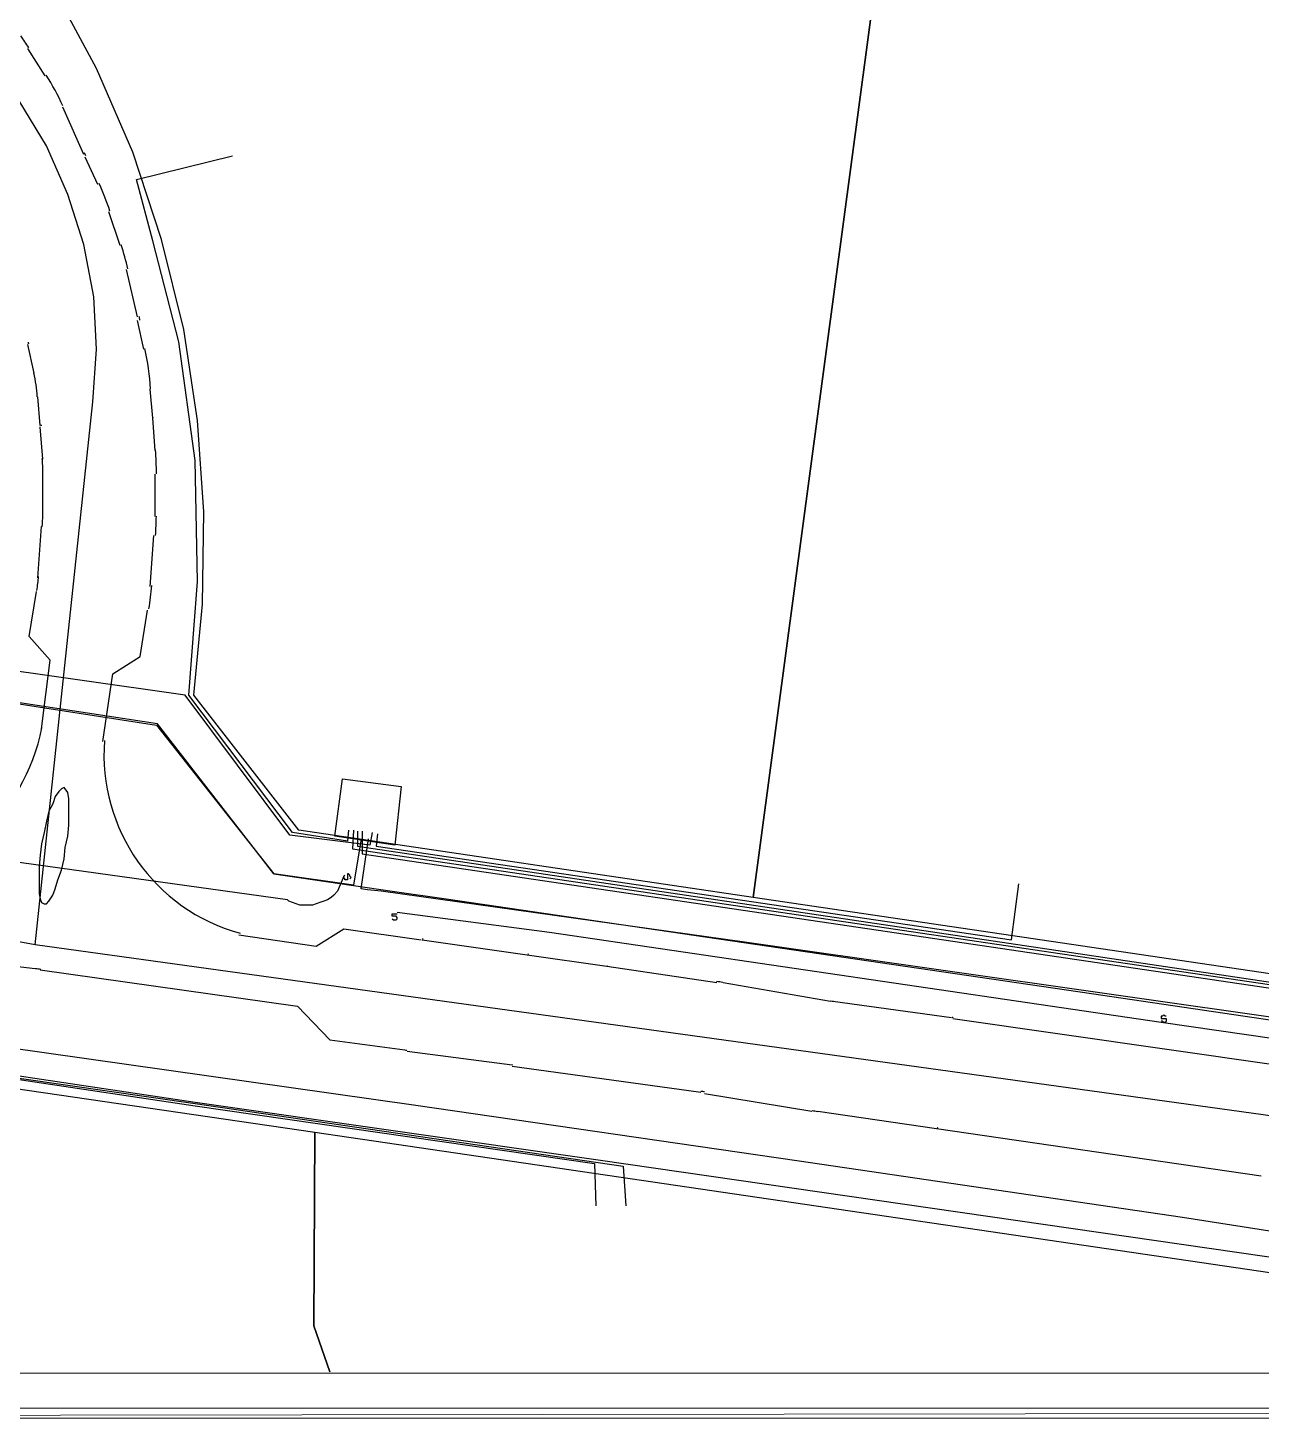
# Model space of a CAD drawing. Header units: inches. Extents: x 5 to 844, y 8 to 596.
# Drawn here: x 225.4 to 352.4, y 8.1 to 151.3 of the extents above; entities that cross this region are included whole.
import ezdxf

# ---------------------------------------------------------------- set-up
doc = ezdxf.new("R2010")
doc.units = ezdxf.units.IN
doc.header["$MEASUREMENT"] = 0
doc.layers.add('PDF_Geometry', color=7, linetype='Continuous', true_color=0x989898)

msp = doc.modelspace()

# ---------------------------------------------------------------- linework, layer by layer
at = {"layer": 'PDF_Geometry', "color": 3, "lineweight": 25}
for points in [[(262.93, 62.37), (268.46, 61.6), (334.93, 51.83), (355.88, 48.74), (359.74, 47.97), (376.84, 60.7), (377.48, 64.68), (408.85, 277.07), (409.49, 281.96), (398.05, 297.39), (393.81, 298.03), (395.61, 315), (400.24, 314.48), (415.92, 326.06), (437.65, 474.55), (441.25, 499.49), (428.52, 514.79), (423.25, 515.05), (424.54, 537.16), (433.15, 536.9), (448.71, 549.89), (454.88, 591.67)], [(390.08, 293.14), (390.72, 298.16), (397.92, 297.13), (409.24, 281.83), (404.61, 250.07), (390.08, 152.49), (376.71, 60.83), (359.74, 48.23), (356.27, 49), (299.44, 57.1), (261.77, 62.37), (260.36, 62.5), (259.72, 62.63), (260.49, 67.77)], [(115.47, 60.18), (117.14, 60.57), (125.11, 63.01), (137.96, 66.23), (150.95, 68.67), (164.19, 70.21), (177.43, 71.11), (190.8, 71.24), (205.98, 70.34), (221.15, 82.17), (238.63, 79.47), (250.72, 64.17), (262.93, 62.37)], [(259.72, 67.77), (258.94, 63.01), (250.72, 64.17), (238.76, 79.6), (221.15, 82.3), (205.85, 70.47), (190.8, 71.37), (177.43, 71.24), (164.19, 70.34), (150.95, 68.8), (137.96, 66.35), (124.98, 63.14), (121.25, 61.98), (122.28, 59.03), (121.64, 58.9)], [(138.61, 12.87), (133.72, 27.4), (143.49, 45.01), (153.39, 46.81), (160.46, 47.84), (170.88, 48.87), (178.98, 49.38), (188.36, 49.51), (196.46, 49.25), (223.2, 46.3), (265.12, 40.38), (304.84, 34.6), (344.31, 28.81), (353.31, 27.4), (362.18, 26.37), (373.37, 12.87)]]:
    msp.add_lwpolyline(points, dxfattribs=at)
at = {"layer": 'PDF_Geometry', "color": 1, "lineweight": 25}
for points in [[(414.25, 275.79), (401.65, 185.79), (387.89, 95.28), (381.6, 54.14), (380.82, 52.73), (379.8, 51.44), (378.77, 50.15), (377.61, 49), (376.32, 48.1), (374.91, 47.2), (373.37, 46.55), (371.82, 45.91), (370.28, 45.53), (368.61, 45.4), (366.94, 45.4), (365.4, 45.53), (365.14, 45.53), (342.13, 48.87), (279.13, 58.13), (263.44, 60.18)], [(257.02, 68.03), (257.79, 73.94), (263.83, 73.17), (263.19, 67.13), (257.02, 68.03)], [(257.92, 63.91), (257.27, 62.37), (256.89, 61.98), (256.63, 61.73), (256.24, 61.47), (255.86, 61.34), (255.47, 61.21), (255.09, 61.08), (254.7, 60.95), (254.19, 60.95), (253.8, 60.95), (253.42, 60.95), (253.03, 61.08), (252.64, 61.21), (252.26, 61.34), (252.13, 61.47), (220.76, 65.84)]]:
    msp.add_lwpolyline(points, dxfattribs=at)
at = {"layer": 'PDF_Geometry', "color": 7, "lineweight": 25}
for points in [[(274.63, 157.38), (312.68, 155.96), (300.08, 61.73), (253.29, 68.67), (242.49, 82.55), (243.39, 91.94), (243.52, 101.45), (242.87, 110.84), (241.46, 120.22), (239.15, 129.48), (236.19, 138.48), (232.46, 147.09), (227.96, 155.45), (225.65, 159.18), (274.63, 157.38)], [(328.37, 155.32), (385.45, 153.14), (372.34, 63.53), (358.45, 53.11), (300.08, 61.73), (312.68, 155.96), (328.37, 155.32)], [(226.16, 56.84), (226.16, 56.84), (232.07, 112.77), (232.46, 118.17), (232.2, 123.57), (231.17, 128.96), (229.5, 134.11), (227.32, 139.12), (224.49, 143.75)], [(369.25, 37.04), (226.16, 56.84), (214.85, 58.9), (203.53, 60.44), (192.09, 61.21), (180.65, 61.21), (169.21, 60.7), (157.89, 59.41), (146.58, 57.48), (135.39, 54.91), (124.34, 51.7), (113.67, 47.84), (92.58, 37.17), (71.88, 25.98), (51.44, 14.16), (49.38, 12.87)], [(142.85, 12.87), (138.09, 27.01), (146.06, 41.41), (153.01, 42.7), (159.95, 43.73), (166.89, 44.5), (173.96, 45.14), (181.03, 45.4), (188.1, 45.53), (195.05, 45.27), (202.12, 44.88), (209.19, 44.11), (216.13, 43.21), (254.96, 37.56), (254.83, 17.63), (256.5, 12.87), (254.83, 17.63), (254.96, 37.56), (358.2, 22.38), (366.3, 12.87)]]:
    msp.add_lwpolyline(points, dxfattribs=at)
at = {"layer": 'PDF_Geometry', "lineweight": 0}
for points in [[(274.63, 157.38), (225.65, 159.18), (227.96, 155.45), (232.46, 147.09), (236.19, 138.48), (239.15, 129.48), (241.46, 120.22), (242.87, 110.84), (243.52, 101.45), (243.39, 91.94), (242.49, 82.55), (253.29, 68.67), (300.08, 61.73), (312.68, 155.96), (274.63, 157.38)], [(328.37, 155.32), (312.68, 155.96), (300.08, 61.73), (358.45, 53.11), (372.34, 63.53), (385.45, 153.14), (328.37, 155.32)], [(256.5, 12.87), (254.83, 17.63), (254.96, 37.56), (216.13, 43.21), (209.19, 44.11), (202.12, 44.88), (195.05, 45.27), (188.1, 45.53), (181.03, 45.4), (173.96, 45.14), (166.89, 44.5), (159.95, 43.73), (153.01, 42.7), (146.06, 41.41), (138.09, 27.01), (142.85, 12.87)], [(366.3, 12.87), (358.2, 22.38), (254.96, 37.56), (254.83, 17.63), (256.5, 12.87)]]:
    msp.add_lwpolyline(points, dxfattribs=at)
at = {"layer": 'PDF_Geometry', "lineweight": 25}
for points in [[(227.19, 146.32), (227.19, 146.32), (225.39, 149.15)], [(231.17, 138.22), (228.99, 143.11)], [(232.59, 135.14), (232.59, 135.14), (231.3, 137.96)], [(234.9, 128.84), (234.9, 128.84), (233.75, 132.31)], [(236.7, 121.51), (235.55, 126.39)], [(237.35, 118.17), (236.7, 121.12)], [(226.03, 115.72), (225.39, 118.68)], [(226.67, 110.32), (226.42, 113.28)], [(238.25, 111.09), (237.99, 114.05)], [(238.5, 107.75), (238.5, 107.75), (238.25, 111.09)], [(226.93, 106.85), (226.93, 106.85), (226.67, 110.19)], [(226.93, 101.07), (226.93, 105.44)], [(238.5, 100.94), (238.5, 105.31)], [(226.42, 94.64), (226.8, 99.91)], [(237.99, 93.74), (238.37, 99.01)], [(225.52, 88.6), (226.29, 93.22)], [(236.96, 86.54), (237.73, 91.3)], [(226.8, 79.08), (227.7, 86.15), (225.52, 88.6)], [(233.1, 77.8), (234.13, 84.74), (236.96, 86.54)], [(229.12, 73.04), (228.86, 72.91), (228.6, 72.65), (228.22, 72.14), (227.96, 71.37), (227.57, 70.6), (227.32, 69.57), (227.06, 68.41), (226.8, 67.25), (226.67, 66.1), (226.55, 64.94), (226.55, 63.91), (226.55, 62.88), (226.55, 62.11), (226.67, 61.6), (226.8, 61.21), (227.06, 61.08), (227.32, 61.08), (227.57, 61.34), (227.96, 61.98), (228.22, 62.63), (228.47, 63.53), (228.86, 64.55), (229.12, 65.71), (229.25, 66.87), (229.5, 68.03), (229.63, 69.18), (229.63, 70.21), (229.63, 71.11), (229.63, 71.88), (229.5, 72.52), (229.25, 72.91), (229.12, 73.04)], [(196.33, 55.04), (198.65, 57.61), (226.16, 54.4)], [(247.12, 57.87), (255.09, 56.71), (257.92, 58.51)], [(257.92, 58.51), (265.89, 57.35)], [(266.02, 57.35), (276.81, 55.81)], [(276.81, 55.81), (285.04, 54.65)], [(285.04, 54.65), (296.36, 52.98)], [(226.67, 54.27), (253.16, 50.54), (256.5, 47.07)], [(297, 52.98), (308.06, 51.05)], [(308.31, 51.05), (320.53, 49.38)], [(320.66, 49.25), (320.66, 49.25), (353.95, 44.5)], [(256.5, 47.07), (264.22, 46.04)], [(264.47, 45.91), (275.27, 44.5)], [(275.27, 44.37), (283.5, 43.21)], [(283.5, 43.21), (294.69, 41.67)], [(295.07, 41.54), (306.13, 39.74)], [(306.77, 39.74), (318.98, 37.94)], [(318.98, 37.94), (352.41, 33.06)]]:
    msp.add_lwpolyline(points, dxfattribs=at)
at = {"layer": 'PDF_Geometry', "color": 6, "lineweight": 25}
for points in [[(258.43, 68.67), (258.3, 67.51), (252.64, 68.41), (241.97, 82.55), (242.87, 94.25), (242.62, 106.72), (240.95, 118.94), (238.25, 129.35), (236.57, 135.65), (246.47, 138.09)], [(259.84, 68.54), (259.84, 66.23), (358.97, 51.57), (373.75, 62.63), (378.9, 98.24), (374.52, 99.01)], [(258.94, 68.67), (258.82, 66.74), (358.84, 51.95), (373.5, 62.75), (378.64, 97.98), (374.4, 98.62)], [(259.33, 68.54), (259.33, 67), (358.71, 52.21), (373.24, 63.01), (378.25, 97.72), (374.4, 98.37)], [(260.87, 68.41), (260.62, 67.13), (252.39, 68.15), (241.59, 82.55), (219.86, 85.64), (211.76, 79.21)], [(261.39, 68.28), (261.26, 67), (326.7, 57.35), (327.47, 63.14)], [(141.18, 12.87), (136.42, 27.01), (145.04, 42.7), (156.22, 44.63), (163.93, 45.53), (170.36, 46.04), (181.55, 46.55), (193.5, 46.55), (204.3, 45.91), (214.59, 44.75), (224.75, 43.34), (242.62, 40.64), (284.14, 34.73), (358.71, 23.93), (367.71, 12.87)], [(141.31, 12.87), (136.68, 26.88), (145.16, 42.57), (156.22, 44.5), (163.93, 45.4), (170.36, 45.78), (181.55, 46.3), (193.38, 46.3), (204.3, 45.78), (214.46, 44.63), (224.75, 43.08), (242.62, 40.51), (286.71, 34.08), (286.97, 29.97)], [(141.56, 12.87), (136.94, 26.88), (145.29, 42.31), (156.22, 44.24), (163.93, 45.14), (170.36, 45.65), (181.55, 46.17), (193.38, 46.17), (204.3, 45.53), (214.46, 44.37), (224.75, 42.96), (242.62, 40.26), (283.76, 34.34), (283.89, 29.97)]]:
    msp.add_lwpolyline(points, dxfattribs=at)
at = {"layer": 'PDF_Geometry', "color": 5, "lineweight": 25}
for points in [[(258.56, 63.65), (258.69, 63.78), (258.56, 63.91), (258.56, 64.04), (258.43, 64.17), (258.3, 64.17), (258.3, 64.04), (258.3, 63.91), (258.3, 63.78), (258.3, 63.65), (258.3, 63.53), (258.17, 63.53), (258.04, 63.53), (258.04, 63.65), (257.92, 63.78), (257.92, 63.91), (258.04, 64.04)], [(262.93, 59.54), (263.06, 59.41), (263.19, 59.41), (263.32, 59.41), (263.44, 59.54), (263.44, 59.67), (263.32, 59.8), (263.06, 59.8), (262.93, 59.8), (262.93, 59.93), (262.93, 60.05), (263.06, 60.05), (263.19, 60.05), (263.32, 60.05), (263.44, 60.05)], [(342.64, 49.51), (342.51, 49.51), (342.38, 49.64), (342.25, 49.51), (342.13, 49.51), (342.13, 49.38), (342.13, 49.25), (342.25, 49.25), (342.51, 49.25), (342.64, 49.25), (342.64, 49.13), (342.64, 49), (342.51, 48.87), (342.38, 48.87), (342.25, 49), (342.13, 49)]]:
    msp.add_lwpolyline(points, dxfattribs=at)
at = {"layer": 'PDF_Geometry', "color": 7, "lineweight": 0}
for points in [[(10.56, 12.74), (700.73, 12.74)], [(6.31, 9.14), (5.16, 8.11), (700.73, 9.09)], [(5.16, 8.11), (700.73, 9.09)], [(700.73, 9.14), (6.31, 9.14)], [(700.73, 8.11), (5.16, 8.11)]]:
    msp.add_lwpolyline(points, dxfattribs=at)
at = {"layer": 'PDF_Geometry', "lineweight": 25}
for centre, radius, start, end in [((201.06, 133.94), 28.82, 32.02, 34.9627), ((202.82, 131.09), 28.86, 24.8894, 32.0248), ((204.94, 126.3), 28.94, 24.07, 24.7221), ((206.44, 123.38), 28.85, 18.2193, 24.2377), ((207.58, 119.9), 28.87, 13.1062, 18.2032), ((207.96, 114.84), 29.66, 12.3184, 13.0402), ((208.18, 114.92), 17.73, 12.3134, 13.0366), ((209.25, 112.06), 28.86, 4.038, 12.3766), ((209.26, 112.06), 17.15, 4.0348, 12.3786), ((209.75, 105.63), 28.88, 359.4202, 4.3275), ((209.79, 105.63), 17.14, 359.4156, 4.3321), ((209.82, 101.26), 17.11, 355.4657, 359.3832), ((209.83, 101.26), 28.8, 355.5147, 359.4284), ((209.32, 96.13), 17.23, 350.6903, 355.4951), ((209.42, 96.11), 28.83, 350.6811, 355.51), ((207.71, 82.87), 19.48, 271.4231, 349.1121), ((252.32, 76.44), 19.09, 175.6112, 254.5808), ((275.62, 46.92), 9.07, 81.4829, 81.8653), ((223.92, 34.65), 19.87, 81.8739, 83.4433), ((292.38, 25.25), 28.11, 80.6096, 81.9398), ((309.95, 62.53), 11.6, 260.7108, 262.0949), ((267.79, 69.85), 24.08, 261.5186, 261.9791), ((274.94, 41.55), 2.97, 82.9807, 83.6368), ((292.2, 24.07), 17.87, 80.6679, 81.9238), ((309.84, 61.79), 22.3, 260.5441, 261.989)]:
    msp.add_arc(centre, radius, start, end, dxfattribs=at)
for points in [[(226.75, 110.39), (226.75, 110.35), (226.75, 110.31), (226.76, 110.28)], [(238.27, 111.16), (238.27, 111.14), (238.27, 111.12), (238.28, 111.1)], [(266.02, 57.49), (266.05, 57.48), (266.08, 57.48), (266.11, 57.47)], [(285.11, 54.64), (285.11, 54.64), (285.1, 54.64), (285.09, 54.64)], [(320.7, 49.35), (320.66, 49.35), (320.63, 49.36), (320.59, 49.36)], [(283.48, 43.23), (283.48, 43.23), (283.47, 43.23), (283.47, 43.23)], [(319.11, 37.99), (319.09, 38), (319.07, 38), (319.04, 38)]]:
    msp.add_open_spline(points, degree=3, dxfattribs=at)

doc.saveas('drawing.dxf')
